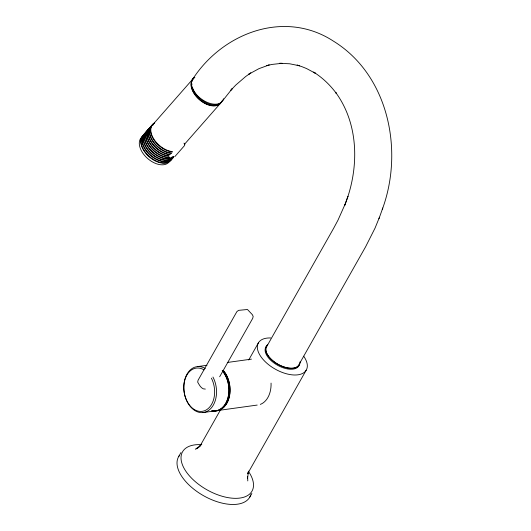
<?xml version="1.0" encoding="UTF-8"?>
<svg xmlns="http://www.w3.org/2000/svg" width="531" height="531" viewBox="0 0 531 531"><rect width="100%" height="100%" fill="white"/><g stroke="black" fill="none" stroke-linecap="round" stroke-linejoin="round"><path stroke-width="0.8" d="M247.539 476.353L247.506 478.398L248.594 471.11L247.585 473.798L306.188 370.226M347.433 197.738L347.931 196.337L344.592 205.65C359.195 169.389 359.454 124.818 335.605 92.341L336.515 93.629C330.282 85.139 322.556 77.738 313.642 72.103L315.507 73.331L306.579 68.559L301.907 66.66L297.121 65.101L299.497 65.791L289.707 63.786L279.631 63.302L282.207 63.302L271.972 64.424L266.827 65.618L269.303 64.921M382.287 209.4C403.932 150.996 388.758 75.256 333.428 41.133C284.397 9.133 222.184 33.061 192.395 79.623M298.741 364.983L365.58 246.842L375.045 228.104L379.479 217.225M378.942 218.739L382.785 207.999M345.13 204.13L337.975 220.186L333.554 228.443L266.735 346.544A18.466 9.731 29.5 0 0 266.642 352.73M219.655 376.771L252.723 318.321L253.168 316.396L252.331 314.637L247.473 309.5L238.592 310.35L236.892 311.611L198.109 380.163L197.665 382.088C199.324 384.929 201.475 389.555 205.344 389.09M178.721 456.521L180.965 452.545M220.63 409.627L199.875 446.312L200.837 445.23M248.707 359.998L258.478 342.734M249.63 497.374L251.88 493.399M222.648 100.751L232.352 88.491L230.899 90.177L235.764 85.073L245.74 76.464L250.831 72.926L248.74 74.221L258.975 68.645L268.567 65.154M142.965 135.856L193.609 78.163M169.21 161.703L173.564 156.738M184.456 144.332L219.854 104.01M174.812 156.645L184.456 145.66L184.841 144.624L183.998 143.124M201.8 444.148L196.145 448.808L198.574 447.447M195.315 449.239L199.178 447.109M197.711 366.569L206.977 365.288M227.261 362.481L251.448 359.135M202.643 412.62L215.002 410.908M216.874 410.649L257.19 405.073M247.619 476.466L247.785 480.92M221.241 102.118A18.286 11.178 41.3 0 1 203.824 102.569A18.286 11.178 41.3 0 1 191.226 84.369M191.253 83.526A18.286 11.178 41.3 0 1 192.395 79.849M221.858 101.421A18.286 11.178 41.3 0 1 206.327 102.888A18.286 11.178 41.3 0 1 192.315 87.051M191.917 84.987A18.286 11.178 41.3 0 1 191.837 83.666M192.129 81.236A18.286 11.178 41.3 0 1 193.012 79.152M193.423 78.548A18.286 11.178 41.3 0 1 194.439 77.493M223.372 370.472A23.337 16.328 82.1 0 1 229.146 397.593A23.337 16.328 82.1 0 1 212.858 410.722M222.303 370.625A23.337 16.328 82.1 0 1 228.078 397.739A23.337 16.328 82.1 0 1 211.789 410.868M169.608 161.225A18.466 11.29 41.3 0 1 147.651 158.517A18.466 11.29 41.3 0 1 141.916 137.051M221.958 100.97A18.466 11.29 41.3 0 1 199.344 99.629A18.466 11.29 41.3 0 1 194.864 77.32M303.699 356.201A27.532 14.51 29.5 0 1 294.851 375.005A27.532 14.51 29.5 0 1 260.416 355.949A27.532 14.51 29.5 0 1 270.764 337.975M250.785 494.786A40.927 21.565 29.5 0 1 204.196 496.073A40.927 21.565 29.5 0 1 179.524 455.352M248.548 471.521A39.918 21.034 29.5 0 1 235.074 498.337A39.918 21.034 29.5 0 1 185.405 470.566A39.918 21.034 29.5 0 1 200.499 444.653M271.062 383.103A23.172 16.209 82.1 0 1 260.296 404.396M223.299 370.598A23.172 16.209 82.1 0 1 225.111 405.657M224.646 406.208A23.172 16.209 82.1 0 1 219.177 410.085M218.42 410.337A23.172 16.209 82.1 0 1 216.86 410.675M222.23 370.744A23.172 16.209 82.1 0 1 227.965 397.673A23.172 16.209 82.1 0 1 211.796 410.702M211.384 378.132A21.824 15.266 82.1 0 1 204.289 410.848A21.824 15.266 82.1 0 1 183.806 387.743A21.824 15.266 82.1 0 1 204.07 369.881M212.951 377.03A23.172 16.209 82.1 0 1 205.683 411.963A23.172 16.209 82.1 0 1 183.812 387.59A23.172 16.209 82.1 0 1 205.324 368.527M172.568 151.966A18.671 11.416 41.3 0 1 153.512 139.308A18.671 11.416 41.3 0 1 154.428 123.079M172.104 151.594A18.671 11.416 41.3 0 1 153.552 138.644A18.671 11.416 41.3 0 1 154.694 122.78M171.34 153.359A18.671 11.416 41.3 0 1 152.921 141.671A18.671 11.416 41.3 0 1 151.939 125.329M171.599 153.061A18.671 11.416 41.3 0 1 152.55 140.41A18.671 11.416 41.3 0 1 153.466 124.174M169.382 154.687A18.671 11.416 41.3 0 1 151.454 142.713A18.671 11.416 41.3 0 1 150.711 126.73M170.378 154.461A18.671 11.416 41.3 0 1 151.023 141.319A18.671 11.416 41.3 0 1 152.948 125.236M168.885 156.16A18.671 11.416 41.3 0 1 149.835 143.503A18.671 11.416 41.3 0 1 150.744 127.274M169.15 155.862A18.671 11.416 41.3 0 1 150.731 144.166A18.671 11.416 41.3 0 1 149.749 127.825M172.814 156.844A18.671 11.416 41.3 0 1 171.659 157.236M170.405 157.488A18.671 11.416 41.3 0 1 150.293 147.286A18.671 11.416 41.3 0 1 148.255 129.524M169.329 157.295A18.671 11.416 41.3 0 1 150.014 146.284A18.671 11.416 41.3 0 1 148.521 129.225M173.557 157.05A18.671 11.416 41.3 0 1 150.638 150.505A18.671 11.416 41.3 0 1 148.295 130.068M149.264 129.431A18.671 11.416 41.3 0 0 150.492 149.762A18.671 11.416 41.3 0 0 173.823 156.751A18.671 11.416 41.3 0 1 150.698 153.194A18.671 11.416 41.3 0 1 147.067 131.469M173.63 157.07A18.671 11.416 41.3 0 1 151.408 153.313A18.671 11.416 41.3 0 1 146.065 132.02M173.232 156.778A18.671 11.416 41.3 0 1 151.308 156.2A18.671 11.416 41.3 0 1 144.578 133.719M172.834 157.853A18.671 11.416 41.3 0 1 150.638 155.118A18.671 11.416 41.3 0 1 144.837 133.42M172.004 158.172A18.671 11.416 41.3 0 1 149.145 156.811A18.671 11.416 41.3 0 1 144.611 134.263M171.606 159.254A18.671 11.416 41.3 0 1 148.507 155.689A18.671 11.416 41.3 0 1 144.877 133.965M172.502 157.123A18.671 11.416 41.3 0 1 171.971 158.59M299.464 364.1A18.97 9.996 29.5 0 1 277.162 365.043A18.97 9.996 29.5 0 1 267.219 345.522M300.048 361.823A18.97 9.996 29.5 0 1 278.742 364.777A18.97 9.996 29.5 0 1 267.71 344.652M298.376 365.507A18.466 9.731 29.5 0 1 296.271 367.173M295.594 367.472A18.466 9.731 29.5 0 1 269.668 357.569M269.164 356.965A18.466 9.731 29.5 0 1 266.887 353.321M223.451 98.746A18.466 10.773 36.8 0 1 201.906 99.416A18.466 10.773 36.8 0 1 193.782 78.024"/></g></svg>
